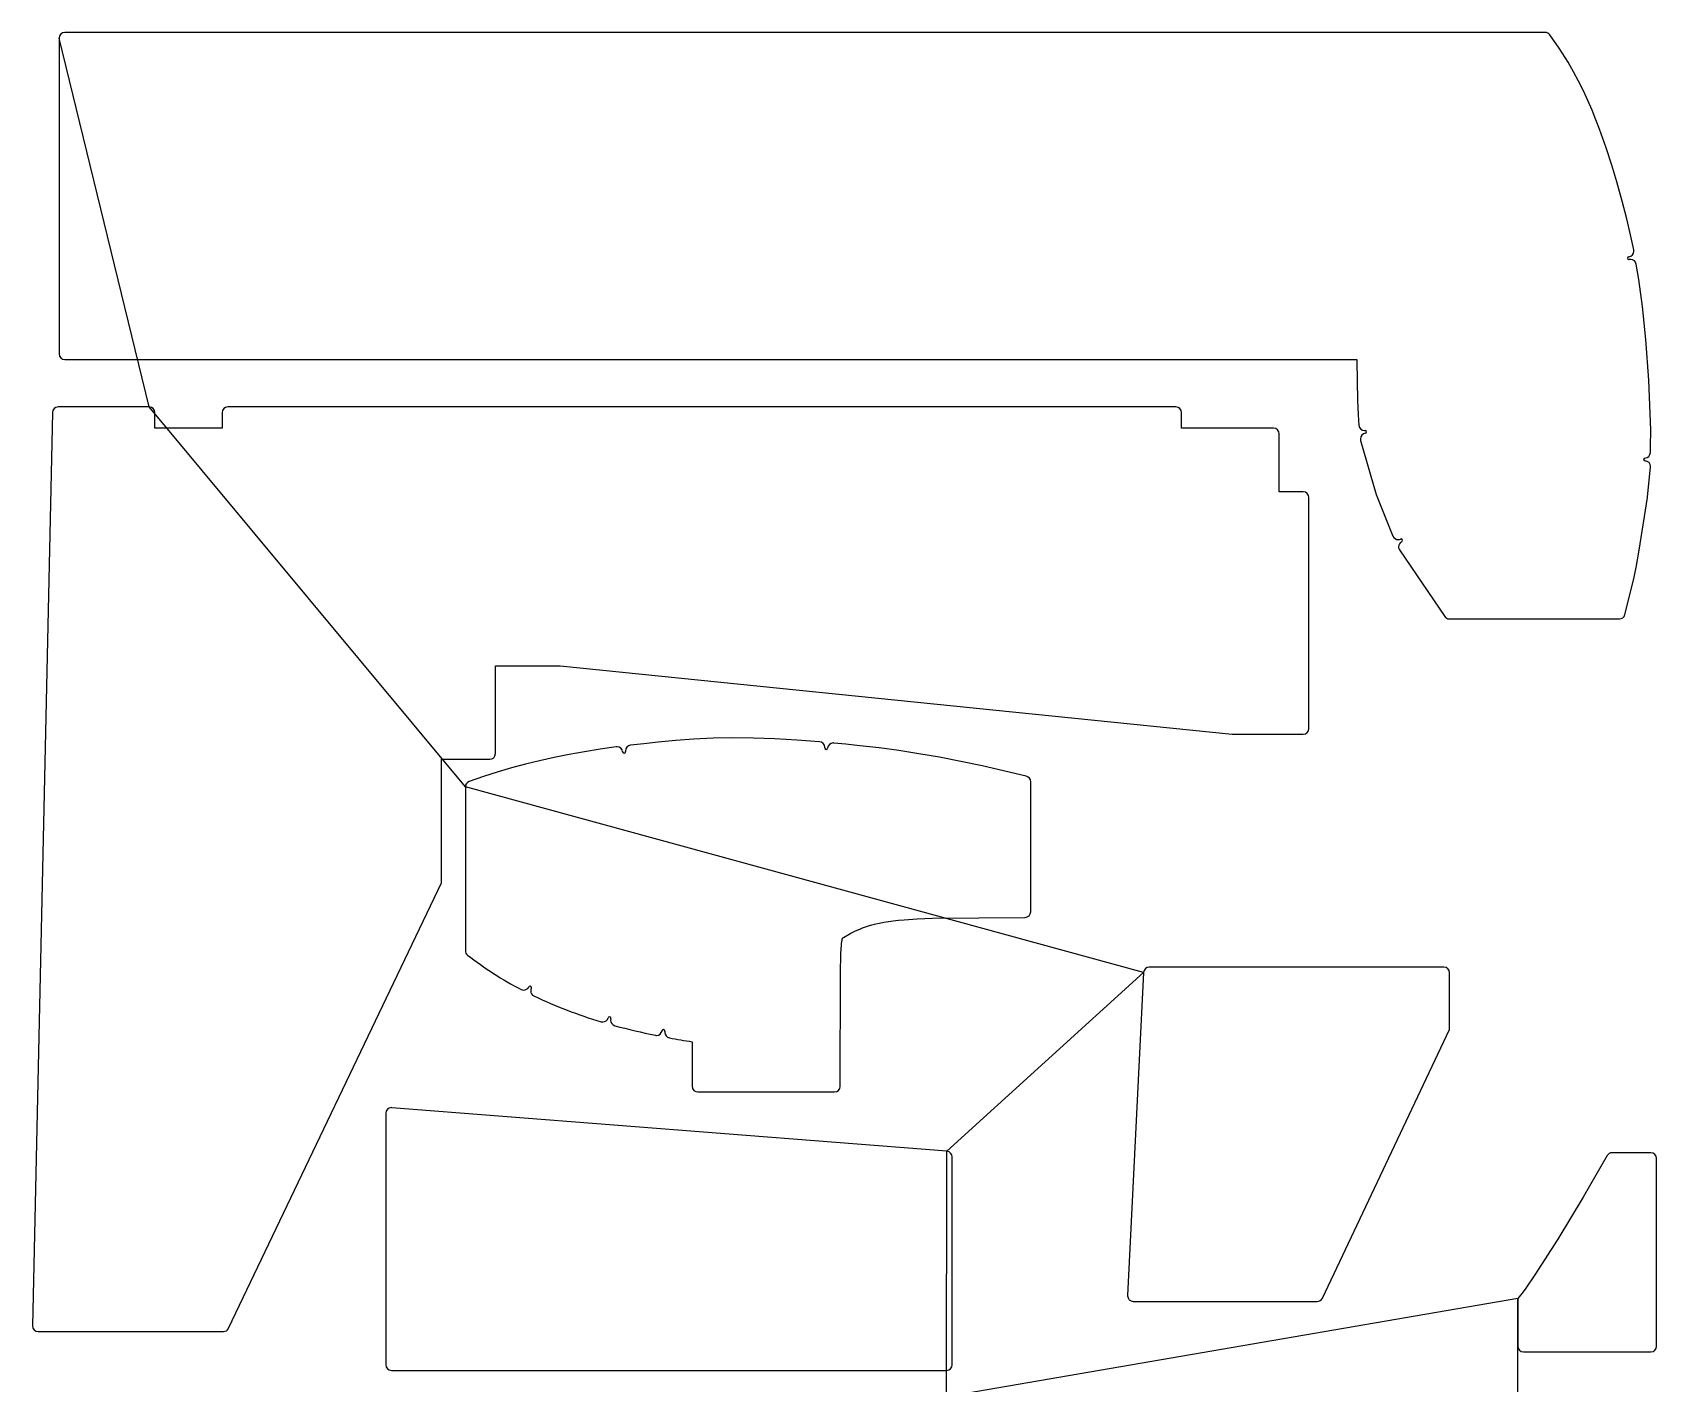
# Model space of a CAD drawing. Header units: metres. Extents: x -5 to 1209, y -4 to 2125.
# Drawn here: x -4 to 1144, y 1170 to 2125 of the extents above; entities that cross this region are included whole.
import ezdxf

# ---------------------------------------------------------------- set-up
doc = ezdxf.new("R2010")
doc.units = ezdxf.units.M

msp = doc.modelspace()

# ---------------------------------------------------------------- linework, layer by layer
at = {"layer": 'T1', "color": 3}
for p, q in [((1064.84, 2124.89, -418), (18.808, 2124.89, -418)), ((1064.84, 2124.89, -424), (18.808, 2124.89, -424)), ((1064.84, 2124.89, -418), (1064.84, 2124.89, -418)), ((1064.84, 2124.89, -424), (1064.84, 2124.89, -424)), ((1070.37, 2120.16, -418), (1068.05, 2123.28, -418)), ((1070.37, 2120.16, -424), (1068.05, 2123.28, -424)), ((14.808, 2120.89, -402), (14.808, 2120.89, -418)), ((14.808, 2120.89, -418), (14.808, 1897.66, -418)), ((14.808, 2120.89, -418), (14.808, 2120.89, -418)), ((14.808, 2120.89, -418), (14.808, 2120.89, -424)), ((14.808, 2120.89, -424), (14.808, 1897.66, -424)), ((14.808, 2120.89, -424), (14.808, 2120.89, -424)), ((1072.64, 2116.97, -418), (1070.37, 2120.16, -418)), ((1072.64, 2116.97, -424), (1070.37, 2120.16, -424)), ((1074.84, 2113.75, -418), (1072.64, 2116.97, -418)), ((1074.84, 2113.75, -424), (1072.64, 2116.97, -424)), ((1076.99, 2110.47, -418), (1074.84, 2113.75, -418)), ((1076.99, 2110.47, -424), (1074.84, 2113.75, -424)), ((1081.07, 2103.88, -418), (1076.99, 2110.47, -418)), ((1081.07, 2103.88, -424), (1076.99, 2110.47, -424)), ((1084.91, 2097.17, -418), (1081.07, 2103.88, -418)), ((1084.91, 2097.17, -424), (1081.07, 2103.88, -424)), ((1088.51, 2090.4, -418), (1084.91, 2097.17, -418)), ((1088.51, 2090.4, -424), (1084.91, 2097.17, -424)), ((1091.89, 2083.59, -418), (1088.51, 2090.4, -418)), ((1091.89, 2083.59, -424), (1088.51, 2090.4, -424)), ((1095.06, 2076.77, -418), (1091.89, 2083.59, -418)), ((1095.06, 2076.77, -424), (1091.89, 2083.59, -424)), ((1098.02, 2069.96, -418), (1095.06, 2076.77, -418)), ((1098.02, 2069.96, -424), (1095.06, 2076.77, -424)), ((1100.78, 2063.2, -418), (1098.02, 2069.96, -418)), ((1100.78, 2063.2, -424), (1098.02, 2069.96, -424)), ((1103.37, 2056.49, -418), (1100.78, 2063.2, -418)), ((1103.37, 2056.49, -424), (1100.78, 2063.2, -424)), ((1108.01, 2043.45, -418), (1103.37, 2056.49, -418)), ((1108.01, 2043.45, -424), (1103.37, 2056.49, -424)), ((1112.04, 2031, -418), (1108.01, 2043.45, -418)), ((1112.04, 2031, -424), (1108.01, 2043.45, -424)), ((1115.52, 2019.39, -418), (1112.04, 2031, -418)), ((1115.52, 2019.39, -424), (1112.04, 2031, -424)), ((1119.39, 2005.61, -418), (1115.52, 2019.39, -418)), ((1119.39, 2005.61, -424), (1115.52, 2019.39, -424)), ((1122.59, 1993.22, -418), (1119.39, 2005.61, -418)), ((1122.59, 1993.22, -424), (1119.39, 2005.61, -424)), ((1125.23, 1981.84, -418), (1122.59, 1993.22, -418)), ((1125.23, 1981.84, -424), (1122.59, 1993.22, -424)), ((1127.43, 1971.15, -418), (1125.23, 1981.84, -418)), ((1127.43, 1971.15, -424), (1125.23, 1981.84, -424)), ((1123.06, 1965.37, -418), (1123.06, 1965.37, -418)), ((1123.06, 1965.37, -424), (1123.06, 1965.37, -424)), ((1123.95, 1966.36, -418), (1123.95, 1966.36, -418)), ((1123.95, 1966.36, -424), (1123.95, 1966.36, -424)), ((1124.06, 1964.37, -418), (1124.06, 1964.37, -418)), ((1124.06, 1964.37, -424), (1124.06, 1964.37, -424)), ((1124.3, 1964.4, -418), (1124.3, 1964.4, -418)), ((1124.3, 1964.4, -424), (1124.3, 1964.4, -424)), ((1125.29, 1964.52, -418), (1125.29, 1964.52, -418)), ((1125.29, 1964.52, -424), (1125.29, 1964.52, -424)), ((1127.43, 1971.15, -418), (1127.43, 1971.15, -418)), ((1127.43, 1971.15, -424), (1127.43, 1971.15, -424)), ((1127.51, 1970.34, -418), (1127.51, 1970.34, -418)), ((1127.51, 1970.34, -424), (1127.51, 1970.34, -424)), ((1130.98, 1950.26, -418), (1129.24, 1961.16, -418)), ((1130.98, 1950.26, -424), (1129.24, 1961.16, -424)), ((1133.58, 1931.18, -418), (1130.98, 1950.26, -418)), ((1133.58, 1931.18, -424), (1130.98, 1950.26, -424)), ((1136, 1907.89, -418), (1133.58, 1931.18, -418)), ((1136, 1907.89, -424), (1133.58, 1931.18, -424)), ((1138.05, 1879.15, -418), (1136, 1907.89, -418)), ((1138.05, 1879.15, -424), (1136, 1907.89, -424)), ((18.808, 1893.66, -418), (18.808, 1893.66, -418)), ((18.808, 1893.66, -418), (931.863, 1893.66, -418)), ((18.808, 1893.66, -424), (18.808, 1893.66, -424)), ((18.808, 1893.66, -424), (931.863, 1893.66, -424)), ((931.863, 1893.66, -418), (931.88, 1892.51, -418)), ((931.863, 1893.66, -424), (931.88, 1892.51, -424)), ((931.88, 1892.51, -418), (932.353, 1864.85, -418)), ((931.88, 1892.51, -424), (932.353, 1864.85, -424)), ((1139.52, 1843.7, -418), (1138.05, 1879.15, -418)), ((1139.52, 1843.7, -424), (1138.05, 1879.15, -424)), ((78.472, 1860.19, -418), (14.138, 1860.19, -418)), ((78.472, 1860.19, -424), (14.138, 1860.19, -424)), ((78.472, 1860.19, -402), (78.472, 1860.19, -418)), ((78.472, 1860.19, -418), (78.472, 1860.19, -418)), ((78.472, 1860.19, -418), (78.472, 1860.19, -424)), ((78.472, 1860.19, -424), (78.472, 1860.19, -424)), ((803.922, 1860.19, -418), (133.922, 1860.19, -418)), ((803.922, 1860.19, -424), (133.922, 1860.19, -424)), ((803.922, 1860.19, -418), (803.922, 1860.19, -418)), ((803.922, 1860.19, -424), (803.922, 1860.19, -424)), ((932.353, 1864.85, -418), (932.751, 1854.79, -418)), ((932.353, 1864.85, -424), (932.751, 1854.79, -424)), ((10.139, 1856.28, -418), (-3.999, 1210.82, -418)), ((10.139, 1856.28, -424), (-3.999, 1210.82, -424)), ((10.139, 1856.28, -418), (10.139, 1856.28, -418)), ((10.139, 1856.28, -424), (10.139, 1856.28, -424)), ((82.472, 1845.19, -418), (82.472, 1856.19, -418)), ((82.472, 1845.19, -424), (82.472, 1856.19, -424)), ((129.922, 1856.19, -418), (129.922, 1856.19, -418)), ((129.922, 1856.19, -418), (129.922, 1845.19, -418)), ((129.922, 1856.19, -424), (129.922, 1856.19, -424)), ((129.922, 1856.19, -424), (129.922, 1845.19, -424)), ((807.922, 1845.19, -418), (807.922, 1856.19, -418)), ((807.922, 1845.19, -424), (807.922, 1856.19, -424)), ((932.751, 1854.79, -418), (932.992, 1850.69, -418)), ((932.751, 1854.79, -424), (932.992, 1850.69, -424)), ((932.992, 1850.69, -418), (933.258, 1847.26, -418)), ((932.992, 1850.69, -424), (933.258, 1847.26, -424)), ((129.922, 1845.19, -418), (82.472, 1845.19, -418)), ((129.922, 1845.19, -424), (82.472, 1845.19, -424)), ((872.922, 1845.19, -418), (807.922, 1845.19, -418)), ((872.922, 1845.19, -424), (807.922, 1845.19, -424)), ((872.922, 1845.19, -418), (872.922, 1845.19, -418)), ((872.922, 1845.19, -424), (872.922, 1845.19, -424)), ((876.922, 1800.19, -418), (876.922, 1841.19, -418)), ((876.922, 1800.19, -424), (876.922, 1841.19, -424)), ((934.286, 1837.62, -418), (934.286, 1837.62, -418)), ((934.286, 1837.62, -424), (934.286, 1837.62, -424)), ((934.44, 1836.52, -418), (934.44, 1836.52, -418)), ((934.44, 1836.52, -418), (945.373, 1798.26, -418)), ((934.44, 1836.52, -424), (934.44, 1836.52, -424)), ((934.44, 1836.52, -424), (945.373, 1798.26, -424)), ((937.246, 1843.57, -418), (937.246, 1843.57, -418)), ((937.246, 1843.57, -424), (937.246, 1843.57, -424)), ((937.633, 1843.59, -418), (937.633, 1843.59, -418)), ((937.633, 1843.59, -424), (937.633, 1843.59, -424)), ((937.73, 1843.59, -418), (937.73, 1843.59, -418)), ((937.73, 1843.59, -424), (937.73, 1843.59, -424)), ((937.841, 1841.6, -418), (937.841, 1841.6, -418)), ((937.841, 1841.6, -424), (937.841, 1841.6, -424)), ((938.73, 1842.59, -418), (938.73, 1842.59, -418)), ((938.73, 1842.59, -424), (938.73, 1842.59, -424)), ((1139.2, 1832.98, -418), (1139.52, 1843.45, -418)), ((1139.2, 1832.98, -424), (1139.52, 1843.45, -424)), ((1139.53, 1843.57, -418), (1139.52, 1843.7, -418)), ((1139.53, 1843.57, -424), (1139.52, 1843.7, -424)), ((1139.52, 1843.45, -418), (1139.53, 1843.57, -418)), ((1139.52, 1843.45, -424), (1139.53, 1843.57, -424)), ((1139.19, 1830.52, -418), (1139.2, 1832.98, -418)), ((1139.19, 1830.52, -424), (1139.2, 1832.98, -424)), ((1139.23, 1828.14, -418), (1139.19, 1830.52, -418)), ((1139.23, 1828.14, -424), (1139.19, 1830.52, -424)), ((1139.23, 1828.08, -418), (1139.23, 1828.14, -418)), ((1139.23, 1828.08, -424), (1139.23, 1828.14, -424)), ((1139.23, 1828.08, -418), (1139.23, 1828.08, -418)), ((1139.23, 1828.08, -424), (1139.23, 1828.08, -424)), ((1134.43, 1823.08, -418), (1134.43, 1823.08, -418)), ((1134.43, 1823.08, -424), (1134.43, 1823.08, -424)), ((1135.39, 1824.08, -418), (1135.39, 1824.08, -418)), ((1135.39, 1824.08, -424), (1135.39, 1824.08, -424)), ((1135.42, 1822.08, -418), (1135.42, 1822.08, -418)), ((1135.42, 1822.08, -424), (1135.42, 1822.08, -424)), ((1137.19, 1796.78, -418), (1139.39, 1817.66, -418)), ((1137.19, 1796.78, -424), (1139.39, 1817.66, -424)), ((1139.41, 1818.08, -418), (1139.41, 1818.08, -418)), ((1139.41, 1818.08, -424), (1139.41, 1818.08, -424)), ((893.922, 1800.19, -418), (876.922, 1800.19, -418)), ((893.922, 1800.19, -424), (876.922, 1800.19, -424)), ((893.922, 1800.19, -418), (893.922, 1800.19, -418)), ((893.922, 1800.19, -424), (893.922, 1800.19, -424)), ((897.922, 1632.96, -418), (897.922, 1796.19, -418)), ((897.922, 1632.96, -424), (897.922, 1796.19, -424)), ((945.373, 1798.26, -418), (957.336, 1768.95, -418)), ((945.373, 1798.26, -424), (957.336, 1768.95, -424)), ((1131.3, 1759.07, -418), (1137.12, 1796.15, -418)), ((1131.3, 1759.07, -424), (1137.12, 1796.15, -424)), ((1137.12, 1796.15, -418), (1137.19, 1796.78, -418)), ((1137.12, 1796.15, -424), (1137.19, 1796.78, -424)), ((961.04, 1766.46, -418), (961.04, 1766.46, -418)), ((961.04, 1766.46, -424), (961.04, 1766.46, -424)), ((961.203, 1761.37, -418), (961.203, 1761.37, -418)), ((961.203, 1761.37, -424), (961.203, 1761.37, -424)), ((961.896, 1759.12, -418), (961.896, 1759.12, -418)), ((961.896, 1759.12, -418), (993.86, 1712.16, -418)), ((961.896, 1759.12, -424), (961.896, 1759.12, -424)), ((961.896, 1759.12, -424), (993.86, 1712.16, -424)), ((962.673, 1766.81, -418), (962.673, 1766.81, -418)), ((962.673, 1766.81, -424), (962.673, 1766.81, -424)), ((963.081, 1766.9, -418), (963.081, 1766.9, -418)), ((963.081, 1766.9, -424), (963.081, 1766.9, -424)), ((963.505, 1764.99, -418), (963.505, 1764.99, -418)), ((963.505, 1764.99, -424), (963.505, 1764.99, -424)), ((964.081, 1765.9, -418), (964.081, 1765.9, -418)), ((964.081, 1765.9, -424), (964.081, 1765.9, -424)), ((1129.15, 1746.85, -418), (1131.3, 1759.07, -418)), ((1129.15, 1746.85, -424), (1131.3, 1759.07, -424)), ((1128.25, 1742.27, -418), (1129.15, 1746.85, -418)), ((1128.25, 1742.27, -424), (1129.15, 1746.85, -424)), ((1121.18, 1713.45, -418), (1127.47, 1738.74, -418)), ((1121.18, 1713.45, -424), (1127.47, 1738.74, -424)), ((1127.47, 1738.74, -418), (1128.25, 1742.27, -418)), ((1127.47, 1738.74, -424), (1128.25, 1742.27, -424)), ((997.166, 1710.41, -418), (997.166, 1710.41, -418)), ((997.166, 1710.41, -418), (1095.34, 1710.41, -418)), ((997.166, 1710.41, -424), (997.166, 1710.41, -424)), ((997.166, 1710.41, -424), (1095.34, 1710.41, -424)), ((1095.34, 1710.41, -418), (1117.3, 1710.41, -418)), ((1095.34, 1710.41, -424), (1117.3, 1710.41, -424)), ((1121.18, 1713.45, -418), (1121.18, 1713.45, -418)), ((1121.18, 1713.45, -424), (1121.18, 1713.45, -424)), ((323.064, 1615.17, -418), (323.064, 1677.35, -418)), ((323.064, 1677.35, -418), (368.861, 1677.35, -418)), ((323.064, 1615.17, -424), (323.064, 1677.35, -424)), ((323.064, 1677.35, -424), (368.861, 1677.35, -424)), ((368.861, 1677.35, -418), (843.719, 1628.96, -418)), ((368.861, 1677.35, -424), (843.719, 1628.96, -424)), ((897.922, 1632.96, -418), (897.922, 1632.96, -418)), ((897.922, 1632.96, -424), (897.922, 1632.96, -424)), ((397.119, 1618.32, -418), (385.99, 1616.55, -418)), ((397.119, 1618.32, -424), (385.99, 1616.55, -424)), ((408.49, 1619.9, -418), (397.119, 1618.32, -418)), ((408.49, 1619.9, -424), (397.119, 1618.32, -424)), ((408.766, 1619.93, -418), (408.49, 1619.9, -418)), ((408.766, 1619.93, -424), (408.49, 1619.9, -424)), ((409.043, 1619.94, -418), (408.766, 1619.93, -418)), ((409.043, 1619.94, -424), (408.766, 1619.93, -424)), ((409.043, 1619.94, -418), (409.043, 1619.94, -418)), ((409.043, 1619.94, -424), (409.043, 1619.94, -424)), ((428.055, 1622.17, -418), (418.538, 1621.14, -418)), ((428.055, 1622.17, -424), (418.538, 1621.14, -424)), ((438.005, 1623.27, -418), (428.055, 1622.17, -418)), ((438.005, 1623.27, -424), (428.055, 1622.17, -424)), ((450.407, 1624.55, -418), (438.005, 1623.27, -418)), ((450.407, 1624.55, -424), (438.005, 1623.27, -424)), ((463.378, 1625.47, -418), (450.407, 1624.55, -418)), ((463.378, 1625.47, -424), (450.407, 1624.55, -424)), ((476.871, 1626.04, -418), (463.378, 1625.47, -418)), ((476.871, 1626.04, -424), (463.378, 1625.47, -424)), ((490.885, 1626.26, -418), (476.871, 1626.04, -418)), ((490.885, 1626.26, -424), (476.871, 1626.04, -424)), ((505.421, 1626.12, -418), (490.885, 1626.26, -418)), ((505.421, 1626.12, -424), (490.885, 1626.26, -424)), ((520.479, 1625.63, -418), (505.421, 1626.12, -418)), ((520.479, 1625.63, -424), (505.421, 1626.12, -424)), ((536.061, 1624.79, -418), (520.479, 1625.63, -418)), ((536.061, 1624.79, -424), (520.479, 1625.63, -424)), ((552.129, 1623.6, -418), (536.061, 1624.79, -418)), ((552.129, 1623.6, -424), (536.061, 1624.79, -424)), ((552.129, 1623.6, -418), (552.129, 1623.6, -418)), ((552.129, 1623.6, -424), (552.129, 1623.6, -424)), ((555.815, 1619.18, -418), (555.815, 1619.18, -418)), ((555.815, 1619.18, -424), (555.815, 1619.18, -424)), ((555.819, 1619.26, -418), (555.819, 1619.26, -418)), ((555.819, 1619.26, -424), (555.819, 1619.26, -424)), ((555.834, 1619.61, -418), (555.834, 1619.61, -418)), ((555.834, 1619.61, -424), (555.834, 1619.61, -424)), ((556.815, 1618.18, -418), (556.815, 1618.18, -418)), ((556.815, 1618.18, -424), (556.815, 1618.18, -424)), ((557.811, 1619.09, -418), (557.811, 1619.09, -418)), ((557.811, 1619.09, -424), (557.811, 1619.09, -424)), ((561.794, 1622.72, -418), (561.794, 1622.72, -418)), ((561.794, 1622.72, -424), (561.794, 1622.72, -424)), ((570.659, 1621.86, -418), (562.189, 1622.7, -418)), ((570.659, 1621.86, -424), (562.189, 1622.7, -424)), ((580.637, 1620.81, -418), (570.659, 1621.86, -418)), ((580.637, 1620.81, -424), (570.659, 1621.86, -424)), ((594.203, 1619.25, -418), (580.637, 1620.81, -418)), ((594.203, 1619.25, -424), (580.637, 1620.81, -424)), ((608.112, 1617.35, -418), (594.203, 1619.25, -418)), ((608.112, 1617.35, -424), (594.203, 1619.25, -424)), ((843.719, 1628.96, -418), (893.922, 1628.96, -418)), ((843.719, 1628.96, -424), (893.922, 1628.96, -424)), ((285.064, 1523.88, -418), (285.064, 1611.17, -418)), ((285.064, 1611.17, -418), (319.064, 1611.17, -418)), ((285.064, 1523.88, -424), (285.064, 1611.17, -424)), ((285.064, 1611.17, -424), (319.064, 1611.17, -424)), ((323.064, 1615.17, -418), (323.064, 1615.17, -418)), ((323.064, 1615.17, -424), (323.064, 1615.17, -424)), ((344.251, 1607.76, -418), (334.51, 1605.13, -418)), ((344.251, 1607.76, -424), (334.51, 1605.13, -424)), ((354.27, 1610.22, -418), (344.251, 1607.76, -418)), ((354.27, 1610.22, -424), (344.251, 1607.76, -424)), ((364.565, 1612.5, -418), (354.27, 1610.22, -418)), ((364.565, 1612.5, -424), (354.27, 1610.22, -424)), ((375.139, 1614.61, -418), (364.565, 1612.5, -418)), ((375.139, 1614.61, -424), (364.565, 1612.5, -424)), ((385.99, 1616.55, -418), (375.139, 1614.61, -418)), ((385.99, 1616.55, -424), (375.139, 1614.61, -424)), ((413.012, 1616.44, -418), (413.012, 1616.44, -418)), ((413.012, 1616.44, -424), (413.012, 1616.44, -424)), ((414.004, 1615.57, -418), (414.004, 1615.57, -418)), ((414.004, 1615.57, -424), (414.004, 1615.57, -424)), ((414.969, 1617.16, -418), (414.969, 1617.16, -418)), ((414.969, 1617.16, -424), (414.969, 1617.16, -424)), ((414.997, 1616.69, -418), (414.997, 1616.69, -418)), ((414.997, 1616.69, -424), (414.997, 1616.69, -424)), ((415.004, 1616.57, -418), (415.004, 1616.57, -418)), ((415.004, 1616.57, -424), (415.004, 1616.57, -424)), ((622.341, 1615.13, -418), (608.112, 1617.35, -418)), ((622.341, 1615.13, -424), (608.112, 1617.35, -424)), ((636.909, 1612.58, -418), (622.341, 1615.13, -418)), ((636.909, 1612.58, -424), (622.341, 1615.13, -424)), ((666.956, 1606.53, -418), (636.909, 1612.58, -418)), ((666.956, 1606.53, -424), (636.909, 1612.58, -424)), ((314.72, 1598.99, -418), (304.544, 1595.45, -418)), ((314.72, 1598.99, -424), (304.544, 1595.45, -424)), ((325.051, 1602.32, -418), (314.72, 1598.99, -418)), ((325.051, 1602.32, -424), (314.72, 1598.99, -424)), ((334.51, 1605.13, -418), (325.051, 1602.32, -418)), ((334.51, 1605.13, -424), (325.051, 1602.32, -424)), ((698.253, 1599.18, -418), (666.956, 1606.53, -418)), ((698.253, 1599.18, -424), (666.956, 1606.53, -424)), ((698.253, 1599.18, -418), (698.253, 1599.18, -418)), ((698.253, 1599.18, -424), (698.253, 1599.18, -424)), ((701.339, 1503.43, -418), (701.339, 1595.29, -418)), ((701.339, 1503.43, -424), (701.339, 1595.29, -424)), ((301.856, 1591.67, -402), (301.856, 1591.67, -418)), ((301.856, 1591.67, -418), (301.856, 1475.97, -418)), ((301.857, 1591.67, -418), (301.856, 1591.67, -418)), ((301.856, 1591.67, -418), (301.856, 1591.67, -424)), ((301.856, 1591.67, -424), (301.856, 1475.97, -424)), ((301.857, 1591.67, -424), (301.856, 1591.67, -424)), ((134.479, 1209.01, -418), (285.064, 1523.88, -418)), ((134.479, 1209.01, -424), (285.064, 1523.88, -424)), ((701.339, 1503.43, -418), (701.339, 1503.43, -418)), ((701.339, 1503.43, -424), (701.339, 1503.43, -424)), ((580.524, 1491.22, -418), (582.449, 1491.97, -418)), ((580.524, 1491.22, -424), (582.449, 1491.97, -424)), ((582.449, 1491.97, -418), (584.533, 1492.71, -418)), ((582.449, 1491.97, -424), (584.533, 1492.71, -424)), ((584.533, 1492.71, -418), (586.783, 1493.43, -418)), ((584.533, 1492.71, -424), (586.783, 1493.43, -424)), ((586.783, 1493.43, -418), (589.206, 1494.14, -418)), ((586.783, 1493.43, -424), (589.206, 1494.14, -424)), ((589.206, 1494.14, -418), (591.811, 1494.81, -418)), ((589.206, 1494.14, -424), (591.811, 1494.81, -424)), ((591.811, 1494.81, -418), (594.603, 1495.43, -418)), ((591.811, 1494.81, -424), (594.603, 1495.43, -424)), ((594.603, 1495.43, -418), (597.59, 1496.01, -418)), ((594.603, 1495.43, -424), (597.59, 1496.01, -424)), ((597.59, 1496.01, -418), (600.787, 1496.54, -418)), ((597.59, 1496.01, -424), (600.787, 1496.54, -424)), ((600.787, 1496.54, -418), (604.229, 1497.01, -418)), ((600.787, 1496.54, -424), (604.229, 1497.01, -424)), ((604.229, 1497.01, -418), (607.952, 1497.42, -418)), ((604.229, 1497.01, -424), (607.952, 1497.42, -424)), ((607.952, 1497.42, -418), (611.974, 1497.79, -418)), ((607.952, 1497.42, -424), (611.974, 1497.79, -424)), ((611.974, 1497.79, -418), (621.153, 1498.4, -418)), ((611.974, 1497.79, -424), (621.153, 1498.4, -424)), ((621.153, 1498.4, -418), (631.95, 1498.83, -418)), ((621.153, 1498.4, -424), (631.95, 1498.83, -424)), ((631.95, 1498.83, -418), (697.376, 1499.43, -418)), ((631.95, 1498.83, -424), (697.376, 1499.43, -424)), ((567.607, 1479.44, -418), (567.747, 1480.93, -418)), ((567.607, 1479.44, -424), (567.747, 1480.93, -424)), ((567.747, 1480.93, -418), (567.899, 1482.19, -418)), ((567.747, 1480.93, -424), (567.899, 1482.19, -424)), ((567.899, 1482.19, -418), (567.974, 1482.71, -418)), ((567.899, 1482.19, -424), (567.974, 1482.71, -424)), ((567.974, 1482.71, -418), (568.052, 1483.18, -418)), ((567.974, 1482.71, -424), (568.052, 1483.18, -424)), ((568.052, 1483.18, -418), (568.131, 1483.59, -418)), ((568.052, 1483.18, -424), (568.131, 1483.59, -424)), ((568.131, 1483.59, -418), (568.208, 1483.95, -418)), ((568.131, 1483.59, -424), (568.208, 1483.95, -424)), ((568.208, 1483.95, -418), (568.288, 1484.27, -418)), ((568.208, 1483.95, -424), (568.288, 1484.27, -424)), ((568.288, 1484.27, -418), (568.319, 1484.38, -418)), ((568.288, 1484.27, -424), (568.319, 1484.38, -424)), ((568.319, 1484.38, -418), (568.353, 1484.5, -418)), ((568.319, 1484.38, -424), (568.353, 1484.5, -424)), ((568.353, 1484.5, -418), (568.386, 1484.6, -418)), ((568.353, 1484.5, -424), (568.386, 1484.6, -424)), ((568.386, 1484.6, -418), (568.417, 1484.69, -418)), ((568.386, 1484.6, -424), (568.417, 1484.69, -424)), ((568.417, 1484.69, -418), (568.445, 1484.77, -418)), ((568.417, 1484.69, -424), (568.445, 1484.77, -424)), ((568.445, 1484.77, -418), (568.47, 1484.84, -418)), ((568.445, 1484.77, -424), (568.47, 1484.84, -424)), ((568.47, 1484.84, -418), (568.493, 1484.89, -418)), ((568.47, 1484.84, -424), (568.493, 1484.89, -424)), ((568.493, 1484.89, -418), (568.512, 1484.93, -418)), ((568.493, 1484.89, -424), (568.512, 1484.93, -424)), ((568.512, 1484.93, -418), (568.518, 1484.94, -418)), ((568.512, 1484.93, -424), (568.518, 1484.94, -424)), ((568.518, 1484.94, -418), (568.559, 1484.97, -418)), ((568.518, 1484.94, -424), (568.559, 1484.97, -424)), ((568.559, 1484.97, -418), (569.045, 1485.26, -418)), ((568.559, 1484.97, -424), (569.045, 1485.26, -424)), ((569.045, 1485.26, -418), (573.043, 1487.62, -418)), ((569.045, 1485.26, -424), (573.043, 1487.62, -424)), ((573.043, 1487.62, -418), (574.265, 1488.28, -418)), ((573.043, 1487.62, -424), (574.265, 1488.28, -424)), ((574.265, 1488.28, -418), (575.63, 1488.99, -418)), ((574.265, 1488.28, -424), (575.63, 1488.99, -424)), ((575.63, 1488.99, -418), (577.122, 1489.72, -418)), ((575.63, 1488.99, -424), (577.122, 1489.72, -424)), ((577.122, 1489.72, -418), (578.751, 1490.47, -418)), ((577.122, 1489.72, -424), (578.751, 1490.47, -424)), ((578.751, 1490.47, -418), (580.524, 1491.22, -418)), ((578.751, 1490.47, -424), (580.524, 1491.22, -424)), ((303.412, 1472.81, -418), (303.412, 1472.81, -418)), ((303.412, 1472.81, -424), (303.412, 1472.81, -424)), ((566.951, 1460.62, -418), (567.258, 1473.31, -418)), ((566.951, 1460.62, -424), (567.258, 1473.31, -424)), ((567.258, 1473.31, -418), (567.479, 1477.69, -418)), ((567.258, 1473.31, -424), (567.479, 1477.69, -424)), ((567.479, 1477.69, -418), (567.607, 1479.44, -418)), ((567.479, 1477.69, -424), (567.607, 1479.44, -424)), ((566.726, 1380.04, -418), (566.951, 1460.62, -418)), ((566.726, 1380.04, -424), (566.951, 1460.62, -424)), ((781.121, 1460.54, -418), (769.824, 1232.29, -418)), ((781.121, 1460.54, -424), (769.824, 1232.29, -424)), ((781.121, 1460.54, -402), (781.121, 1460.54, -418)), ((781.121, 1460.54, -418), (781.121, 1460.54, -418)), ((781.121, 1460.54, -418), (781.121, 1460.54, -424)), ((781.121, 1460.54, -424), (781.121, 1460.54, -424)), ((993.277, 1464.34, -418), (785.116, 1464.34, -418)), ((993.277, 1464.34, -424), (785.116, 1464.34, -424)), ((993.277, 1464.34, -418), (993.277, 1464.34, -418)), ((993.277, 1464.34, -424), (993.277, 1464.34, -424)), ((997.277, 1420.13, -418), (997.277, 1460.34, -418)), ((997.277, 1420.13, -424), (997.277, 1460.34, -424)), ((341.239, 1448.48, -418), (341.239, 1448.48, -418)), ((341.239, 1448.48, -424), (341.239, 1448.48, -424)), ((343.107, 1448.02, -418), (343.107, 1448.02, -418)), ((343.107, 1448.02, -424), (343.107, 1448.02, -424)), ((346.666, 1450.19, -418), (346.666, 1450.19, -418)), ((346.666, 1450.19, -424), (346.666, 1450.19, -424)), ((347.555, 1450.73, -418), (347.555, 1450.73, -418)), ((347.555, 1450.73, -424), (347.555, 1450.73, -424)), ((348.044, 1447.53, -418), (348.044, 1447.53, -418)), ((348.044, 1447.53, -424), (348.044, 1447.53, -424)), ((348.453, 1449.29, -418), (348.453, 1449.29, -418)), ((348.453, 1449.29, -424), (348.453, 1449.29, -424)), ((348.555, 1449.73, -418), (348.555, 1449.73, -418)), ((348.555, 1449.73, -424), (348.555, 1449.73, -424)), ((350.328, 1443.92, -418), (350.328, 1443.92, -418)), ((350.328, 1443.92, -424), (350.328, 1443.92, -424)), ((397.78, 1425.71, -418), (397.78, 1425.71, -418)), ((397.78, 1425.71, -424), (397.78, 1425.71, -424)), ((398.921, 1425.55, -418), (398.921, 1425.55, -418)), ((398.921, 1425.55, -424), (398.921, 1425.55, -424)), ((402.757, 1428.42, -418), (402.758, 1428.42, -418)), ((402.757, 1428.42, -424), (402.758, 1428.42, -424)), ((403.718, 1429.13, -418), (403.718, 1429.13, -418)), ((403.718, 1429.13, -424), (403.718, 1429.13, -424)), ((404.532, 1426.78, -418), (404.532, 1426.78, -418)), ((404.532, 1426.78, -424), (404.532, 1426.78, -424)), ((404.682, 1427.86, -418), (404.681, 1427.86, -418)), ((404.682, 1427.86, -424), (404.681, 1427.86, -424)), ((404.719, 1428.13, -418), (404.719, 1428.13, -418)), ((404.719, 1428.13, -424), (404.719, 1428.13, -424)), ((407.48, 1422.92, -418), (407.48, 1422.92, -418)), ((407.48, 1422.92, -424), (407.48, 1422.92, -424)), ((436.123, 1416.14, -418), (436.123, 1416.14, -418)), ((436.123, 1416.14, -424), (436.123, 1416.14, -424)), ((436.913, 1416.07, -418), (436.913, 1416.07, -418)), ((436.913, 1416.07, -424), (436.913, 1416.07, -424)), ((440.839, 1419.29, -418), (440.838, 1419.29, -418)), ((440.839, 1419.29, -424), (440.838, 1419.29, -424)), ((441.819, 1420.1, -418), (441.819, 1420.1, -418)), ((441.819, 1420.1, -424), (441.819, 1420.1, -424)), ((442.734, 1418.19, -418), (442.734, 1418.19, -418)), ((442.734, 1418.19, -424), (442.734, 1418.19, -424)), ((442.802, 1418.92, -418), (442.802, 1418.92, -418)), ((442.802, 1418.92, -424), (442.802, 1418.92, -424)), ((442.819, 1419.1, -418), (442.819, 1419.1, -418)), ((442.819, 1419.1, -424), (442.819, 1419.1, -424)), ((446.024, 1414.25, -418), (446.024, 1414.25, -418)), ((446.024, 1414.25, -424), (446.024, 1414.25, -424)), ((462.169, 1411.59, -418), (462.169, 1411.59, -418)), ((462.169, 1411.59, -418), (462.169, 1380.05, -418)), ((462.169, 1411.59, -424), (462.169, 1411.59, -424)), ((462.169, 1411.59, -424), (462.169, 1380.05, -424)), ((907.434, 1230.38, -418), (997.277, 1420.13, -418)), ((907.434, 1230.38, -424), (997.277, 1420.13, -424)), ((566.726, 1380.04, -418), (566.726, 1380.04, -418)), ((566.726, 1380.04, -424), (566.726, 1380.04, -424)), ((466.169, 1376.05, -418), (466.169, 1376.05, -418)), ((466.169, 1376.05, -418), (562.726, 1376.05, -418)), ((466.169, 1376.05, -424), (466.169, 1376.05, -424)), ((466.169, 1376.05, -424), (562.726, 1376.05, -424)), ((245.637, 1360.98, -418), (245.637, 1360.98, -418)), ((245.637, 1360.98, -418), (245.637, 1340.09, -418)), ((245.637, 1360.98, -424), (245.637, 1360.98, -424)), ((245.637, 1360.98, -424), (245.637, 1340.09, -424)), ((249.637, 1364.98, -418), (249.637, 1364.98, -418)), ((249.637, 1364.98, -424), (249.637, 1364.98, -424)), ((642.163, 1334.12, -418), (249.951, 1364.97, -418)), ((642.163, 1334.12, -424), (249.951, 1364.97, -424)), ((245.637, 1340.09, -418), (245.637, 1183.29, -418)), ((245.637, 1340.09, -424), (245.637, 1183.29, -424)), ((642.163, 1334.12, -402), (642.163, 1334.12, -418)), ((642.163, 1334.11, -418), (642.163, 1334.12, -418)), ((642.163, 1334.12, -418), (642.163, 1334.12, -424)), ((642.163, 1334.11, -424), (642.163, 1334.12, -424)), ((1139.55, 1333.08, -418), (1112.15, 1333.08, -418)), ((1139.55, 1333.08, -424), (1112.15, 1333.08, -424)), ((1139.55, 1333.08, -418), (1139.55, 1333.08, -418)), ((1139.55, 1333.08, -424), (1139.55, 1333.08, -424)), ((645.85, 1183.29, -418), (645.85, 1330.13, -418)), ((645.85, 1183.29, -424), (645.85, 1330.13, -424)), ((1108.68, 1331.07, -418), (1091.81, 1301.65, -418)), ((1108.68, 1331.07, -424), (1091.81, 1301.65, -424)), ((1108.68, 1331.07, -418), (1108.68, 1331.07, -418)), ((1108.68, 1331.07, -424), (1108.68, 1331.07, -424)), ((1143.55, 1196.33, -418), (1143.55, 1329.08, -418)), ((1143.55, 1196.33, -424), (1143.55, 1329.08, -424)), ((1091.81, 1301.65, -418), (1073.8, 1271.92, -418)), ((1091.81, 1301.65, -424), (1073.8, 1271.92, -424)), ((1073.8, 1271.92, -418), (1057.63, 1246.74, -418)), ((1073.8, 1271.92, -424), (1057.63, 1246.74, -424)), ((1057.63, 1246.74, -418), (1051.21, 1237.43, -418)), ((1057.63, 1246.74, -424), (1051.21, 1237.43, -424)), ((769.819, 1232.09, -418), (769.819, 1232.09, -418)), ((769.819, 1232.09, -424), (769.819, 1232.09, -424)), ((773.819, 1228.09, -418), (773.819, 1228.09, -418)), ((773.819, 1228.09, -418), (903.819, 1228.09, -418)), ((773.819, 1228.09, -424), (773.819, 1228.09, -424)), ((773.819, 1228.09, -424), (903.819, 1228.09, -424)), ((907.434, 1230.38, -418), (907.434, 1230.38, -418)), ((907.434, 1230.38, -424), (907.434, 1230.38, -424)), ((1047.48, 1232.46, -418), (1045.55, 1230.09, -418)), ((1047.48, 1232.46, -424), (1045.55, 1230.09, -424)), ((1045.55, 1230.09, -402), (1045.55, 1230.09, -418)), ((1045.55, 1230.09, -418), (1045.55, 1196.33, -418)), ((1045.55, 1230.09, -418), (1045.55, 1230.09, -424)), ((1045.55, 1230.09, -424), (1045.55, 1196.33, -424)), ((1048.6, 1233.89, -418), (1047.48, 1232.46, -418)), ((1048.6, 1233.89, -424), (1047.48, 1232.46, -424)), ((1051.21, 1237.43, -418), (1048.6, 1233.89, -418)), ((1051.21, 1237.43, -424), (1048.6, 1233.89, -424)), ((-4, 1210.73, -418), (-4, 1210.73, -418)), ((-4, 1210.73, -424), (-4, 1210.73, -424)), ((0, 1206.73, -418), (0, 1206.73, -418)), ((0, 1206.73, -418), (130.87, 1206.73, -418)), ((0, 1206.73, -424), (0, 1206.73, -424)), ((0, 1206.73, -424), (130.87, 1206.73, -424)), ((134.479, 1209.01, -418), (134.479, 1209.01, -418)), ((134.479, 1209.01, -424), (134.479, 1209.01, -424)), ((1143.55, 1196.33, -418), (1143.55, 1196.33, -418)), ((1143.55, 1196.33, -424), (1143.55, 1196.33, -424)), ((645.85, 1183.29, -418), (645.85, 1183.29, -418)), ((645.85, 1183.29, -424), (645.85, 1183.29, -424)), ((1049.55, 1192.33, -418), (1049.55, 1192.33, -418)), ((1049.55, 1192.33, -418), (1139.55, 1192.33, -418)), ((1049.55, 1192.33, -424), (1049.55, 1192.33, -424)), ((1049.55, 1192.33, -424), (1139.55, 1192.33, -424)), ((249.637, 1179.29, -418), (249.637, 1179.29, -418)), ((249.637, 1179.29, -418), (641.85, 1179.29, -418)), ((249.637, 1179.29, -424), (249.637, 1179.29, -424)), ((249.637, 1179.29, -424), (641.85, 1179.29, -424))]:
    msp.add_line(p, q, dxfattribs=at)
at = {"layer": 'T1', "color": 1}
for p, q in [((78.472, 1860.19, -372), (14.808, 2120.89, -372)), ((14.808, 2120.89, -372), (14.808, 2120.89, -402)), ((14.808, 2120.89, -424), (14.808, 2120.89, -372)), ((301.856, 1591.67, -372), (78.472, 1860.19, -372)), ((78.472, 1860.19, -372), (78.472, 1860.19, -402)), ((78.472, 1860.19, -424), (78.472, 1860.19, -399)), ((78.472, 1860.19, -399), (78.472, 1860.19, -372)), ((781.121, 1460.54, -372), (301.856, 1591.67, -372)), ((301.856, 1591.67, -372), (301.856, 1591.67, -402)), ((301.856, 1591.67, -424), (301.856, 1591.67, -399)), ((301.856, 1591.67, -399), (301.856, 1591.67, -372)), ((642.163, 1334.12, -372), (781.121, 1460.54, -372)), ((781.121, 1460.54, -372), (781.121, 1460.54, -402)), ((781.121, 1460.54, -424), (781.121, 1460.54, -399)), ((781.121, 1460.54, -399), (781.121, 1460.54, -372)), ((641.85, 1160.71, -372), (642.163, 1334.12, -372)), ((642.163, 1334.12, -372), (642.163, 1334.12, -402)), ((642.163, 1334.12, -424), (642.163, 1334.12, -399)), ((642.163, 1334.12, -399), (642.163, 1334.12, -372)), ((1045.55, 1230.09, -372), (641.85, 1160.71, -372)), ((1045.55, 1143.67, -372), (1045.55, 1230.09, -372)), ((1045.55, 1230.09, -372), (1045.55, 1230.09, -402)), ((1045.55, 1230.09, -424), (1045.55, 1230.09, -399)), ((1045.55, 1230.09, -399), (1045.55, 1230.09, -372))]:
    msp.add_line(p, q, dxfattribs=at)
at = {"layer": 'T1', "color": 3}
for centre, radius, start, end in [((18.808, 2120.89, -418), 4, 90, 180), ((18.808, 2120.89, -424), 4, 90, 180), ((1064.84, 2120.89, -418), 4, 36.6235, 90), ((1064.84, 2120.89, -424), 4, 36.6235, 90), ((1124.06, 1965.37, -418), 1, 96.2579, 180), ((1124.06, 1965.37, -424), 1, 96.2579, 180), ((1124.06, 1965.37, -418), 1, 180, -90), ((1124.06, 1965.37, -424), 1, 180, -90), ((1123.51, 1970.34, -418), 4, -83.7563, 0), ((1123.51, 1970.34, -424), 4, -83.7563, 0), ((1124.06, 1965.37, -418), 1, -90, -75.6997), ((1124.06, 1965.37, -424), 1, -90, -75.6997), ((1125.29, 1960.52, -418), 4, 90, 104.269), ((1125.29, 1960.52, -424), 4, 90, 104.269), ((1125.29, 1960.52, -418), 4, 9.10442, 90), ((1125.29, 1960.52, -424), 4, 9.10442, 90), ((1123.51, 1970.34, -418), 4, 0, 11.6246), ((1123.51, 1970.34, -424), 4, 0, 11.6246), ((18.808, 1897.66, -418), 4, 180, -90), ((18.808, 1897.66, -424), 4, 180, -90), ((14.138, 1856.19, -418), 4, 90, 178.754), ((14.138, 1856.19, -424), 4, 90, 178.754), ((78.472, 1856.19, -418), 4, 0, 90), ((78.472, 1856.19, -424), 4, 0, 90), ((133.922, 1856.19, -418), 4, 90, 180), ((133.922, 1856.19, -424), 4, 90, 180), ((803.922, 1856.19, -418), 4, 0, 90), ((803.922, 1856.19, -424), 4, 0, 90), ((872.922, 1841.19, -418), 4, 0, 90), ((872.922, 1841.19, -424), 4, 0, 90), ((937.246, 1847.57, -418), 4, -175.569, -90), ((937.246, 1847.57, -424), 4, -175.569, -90), ((938.286, 1837.62, -418), 4, 96.3876, 180), ((938.286, 1837.62, -424), 4, 96.3876, 180), ((938.286, 1837.62, -418), 4, 180, -164.053), ((938.286, 1837.62, -424), 4, 180, -164.053), ((937.246, 1847.57, -418), 4, -90, -84.4476), ((937.246, 1847.57, -424), 4, -90, -84.4476), ((937.73, 1842.59, -418), 1, 90, 95.568), ((937.73, 1842.59, -424), 1, 90, 95.568), ((937.73, 1842.59, -418), 1, 0, 90), ((937.73, 1842.59, -424), 1, 0, 90), ((937.73, 1842.59, -418), 1, -83.6282, 0), ((937.73, 1842.59, -424), 1, -83.6282, 0), ((1135.23, 1828.08, -418), 3.999, -87.7071, 0), ((1135.23, 1828.08, -424), 3.999, -87.7071, 0), ((1135.43, 1823.08, -418), 1, 92.2906, 180), ((1135.43, 1823.08, -424), 1, 92.2906, 180), ((1135.43, 1823.08, -418), 1, 180, -90.1719), ((1135.43, 1823.08, -424), 1, 180, -90.1719), ((1135.41, 1818.08, -418), 4, 0, 89.8281), ((1135.41, 1818.08, -424), 4, 0, 89.8281), ((1135.41, 1818.08, -418), 4, -5.99851, 0), ((1135.41, 1818.08, -424), 4, -5.99851, 0), ((893.922, 1796.19, -418), 4, 0, 90), ((893.922, 1796.19, -424), 4, 0, 90), ((961.04, 1770.46, -418), 4, -157.808, -90), ((961.04, 1770.46, -424), 4, -157.808, -90), ((961.04, 1770.46, -418), 4, -90, -65.9022), ((961.04, 1770.46, -424), 4, -90, -65.9022), ((965.203, 1761.37, -418), 4, 115.117, 180), ((965.203, 1761.37, -424), 4, 115.117, 180), ((965.203, 1761.37, -418), 4, 180, -145.77), ((965.203, 1761.37, -424), 4, 180, -145.77), ((963.081, 1765.9, -418), 1, 90, 114.079), ((963.081, 1765.9, -424), 1, 90, 114.079), ((963.081, 1765.9, -418), 1, 0, 90), ((963.081, 1765.9, -424), 1, 0, 90), ((963.081, 1765.9, -418), 1, -64.9208, 0), ((963.081, 1765.9, -424), 1, -64.9208, 0), ((997.166, 1714.41, -418), 4, -145.75, -90), ((997.166, 1714.41, -424), 4, -145.75, -90), ((1117.3, 1714.41, -418), 4, -90, -13.9598), ((1117.3, 1714.41, -424), 4, -90, -13.9598), ((893.922, 1632.96, -418), 4, -90, 0), ((893.922, 1632.96, -424), 4, -90, 0), ((409.043, 1615.94, -418), 4.001, 7.20851, 90), ((409.043, 1615.94, -424), 4.001, 7.20851, 90), ((418.969, 1617.16, -418), 4, 96.1852, 180), ((418.969, 1617.16, -424), 4, 96.1852, 180), ((551.834, 1619.61, -418), 4, 0, 85.7705), ((551.834, 1619.61, -424), 4, 0, 85.7705), ((556.815, 1619.18, -418), 1, 175.065, 180), ((556.815, 1619.18, -424), 1, 175.065, 180), ((556.815, 1619.18, -418), 1, 180, -90), ((556.815, 1619.18, -424), 1, 180, -90), ((551.834, 1619.61, -418), 4, -4.94802, 0), ((551.834, 1619.61, -424), 4, -4.94802, 0), ((556.815, 1619.18, -418), 1, -90, -5.27741), ((556.815, 1619.18, -424), 1, -90, -5.27741), ((561.794, 1618.72, -418), 4, 90, 174.75), ((561.794, 1618.72, -424), 4, 90, 174.75), ((561.794, 1618.72, -418), 4, 84.3322, 90), ((561.794, 1618.72, -424), 4, 84.3322, 90), ((319.064, 1615.17, -418), 4, -90, 0), ((319.064, 1615.17, -424), 4, -90, 0), ((414.004, 1616.57, -418), 1, -172.818, -90), ((414.004, 1616.57, -424), 1, -172.818, -90), ((414.004, 1616.57, -418), 1, -90, 0), ((414.004, 1616.57, -424), 1, -90, 0), ((418.969, 1617.16, -418), 4, 180, -173.223), ((418.969, 1617.16, -424), 4, 180, -173.223), ((414.004, 1616.57, -418), 1, 0, 6.77678), ((414.004, 1616.57, -424), 1, 0, 6.77678), ((305.856, 1591.67, -418), 3.999, 109.151, 180), ((305.856, 1591.67, -424), 3.999, 109.151, 180), ((697.339, 1595.29, -418), 4, 0, 76.7906), ((697.339, 1595.29, -424), 4, 0, 76.7906), ((697.339, 1503.43, -418), 4, -89.47, 0), ((697.339, 1503.43, -424), 4, -89.47, 0), ((305.856, 1475.97, -418), 4, 180, -127.666), ((305.856, 1475.97, -424), 4, 180, -127.666), ((464.053, 1681, -418), 262.963, -127.654, -117.842), ((464.053, 1681, -424), 262.963, -127.654, -117.842), ((785.116, 1460.34, -418), 4, 90, 177.163), ((785.116, 1460.34, -424), 4, 90, 177.163), ((993.277, 1460.34, -418), 4, 0, 90), ((993.277, 1460.34, -424), 4, 0, 90), ((343.107, 1452.02, -418), 4, -117.84, -90), ((343.107, 1452.02, -424), 4, -117.84, -90), ((343.107, 1452.02, -418), 4, -90, -27.1608), ((343.107, 1452.02, -424), 4, -90, -27.1608), ((347.555, 1449.73, -418), 1, 90, 152.794), ((347.555, 1449.73, -424), 1, 90, 152.794), ((347.555, 1449.73, -418), 1, 0, 90), ((347.555, 1449.73, -424), 1, 0, 90), ((352.044, 1447.53, -418), 4, 153.864, -180), ((352.044, 1447.53, -424), 4, 153.864, -180), ((352.044, 1447.53, -418), 4, 180, -115.405), ((352.044, 1447.53, -424), 4, 180, -115.405), ((347.555, 1449.73, -418), 1, -26.1038, 0), ((347.555, 1449.73, -424), 1, -26.1038, 0), ((491.836, 1741.78, -418), 329.764, -115.412, -106.572), ((491.836, 1741.78, -424), 329.764, -115.412, -106.572), ((398.921, 1429.55, -418), 3.999, -106.577, -90), ((398.921, 1429.55, -424), 3.999, -106.577, -90), ((398.921, 1429.55, -418), 3.999, -90, -16.396), ((398.921, 1429.55, -424), 3.999, -90, -16.396), ((403.718, 1428.13, -418), 1.001, 90, 163.63), ((403.718, 1428.13, -424), 1.001, 90, 163.63), ((403.718, 1428.13, -418), 1.001, 0, 90), ((403.718, 1428.13, -424), 1.001, 0, 90), ((408.532, 1426.78, -418), 4, 164.334, 180), ((408.532, 1426.78, -424), 4, 164.334, 180), ((408.532, 1426.78, -418), 4, 180, -105.245), ((408.532, 1426.78, -424), 4, 180, -105.245), ((403.718, 1428.13, -418), 1.001, -15.6621, 0), ((403.718, 1428.13, -424), 1.001, -15.6621, 0), ((522.326, 1844.26, -418), 436.71, -105.247, -101.384), ((522.326, 1844.26, -424), 436.71, -105.247, -101.384), ((436.913, 1420.07, -418), 4.001, -101.389, -90), ((436.913, 1420.07, -424), 4.001, -101.389, -90), ((436.913, 1420.07, -418), 4.001, -90, -11.1414), ((436.913, 1420.07, -424), 4.001, -90, -11.1414), ((441.819, 1419.1, -418), 1, 90, 168.87), ((441.819, 1419.1, -424), 1, 90, 168.87), ((441.819, 1419.1, -418), 1, 0, 90), ((441.819, 1419.1, -424), 1, 0, 90), ((446.734, 1418.19, -418), 4, 169.454, 180), ((446.734, 1418.19, -424), 4, 169.454, 180), ((446.734, 1418.19, -418), 4, 180, -100.225), ((446.734, 1418.19, -424), 4, 180, -100.225), ((441.819, 1419.1, -418), 1, -10.5457, 0), ((441.819, 1419.1, -424), 1, -10.5457, 0), ((539.736, 1933.44, -418), 527.583, -100.231, -98.4545), ((539.736, 1933.44, -424), 527.583, -100.231, -98.4545), ((466.169, 1380.05, -418), 4, 180, -90), ((466.169, 1380.05, -424), 4, 180, -90), ((562.726, 1380.05, -418), 4, -90, -0.157563), ((562.726, 1380.05, -424), 4, -90, -0.157563), ((249.637, 1360.98, -418), 4, 90, 180), ((249.637, 1360.98, -424), 4, 90, 180), ((249.637, 1360.98, -418), 4, 85.498, 90), ((249.637, 1360.98, -424), 4, 85.498, 90), ((641.85, 1330.13, -418), 4, 0, 85.5123), ((641.85, 1330.13, -424), 4, 0, 85.5123), ((1112.15, 1329.08, -418), 4, 90, 150.179), ((1112.15, 1329.08, -424), 4, 90, 150.179), ((1139.55, 1329.08, -418), 4, 0, 90), ((1139.55, 1329.08, -424), 4, 0, 90), ((773.819, 1232.09, -418), 4, 177.163, 180), ((773.819, 1232.09, -424), 4, 177.163, 180), ((773.819, 1232.09, -418), 4, 180, -90), ((773.819, 1232.09, -424), 4, 180, -90), ((903.819, 1232.09, -418), 4, -90, -25.3285), ((903.819, 1232.09, -424), 4, -90, -25.3285), ((0, 1210.73, -418), 4, 178.739, 180), ((0, 1210.73, -424), 4, 178.739, 180), ((0, 1210.73, -418), 4, 180, -90), ((0, 1210.73, -424), 4, 180, -90), ((130.87, 1210.73, -418), 4, -90, -25.5465), ((130.87, 1210.73, -424), 4, -90, -25.5465), ((1049.55, 1196.33, -418), 4, 180, -90), ((1049.55, 1196.33, -424), 4, 180, -90), ((1139.55, 1196.33, -418), 4, -90, 0), ((1139.55, 1196.33, -424), 4, -90, 0), ((249.637, 1183.29, -418), 4, 180, -90), ((249.637, 1183.29, -424), 4, 180, -90), ((641.85, 1183.29, -418), 4, -90, 0), ((641.85, 1183.29, -424), 4, -90, 0)]:
    msp.add_arc(centre, radius, start, end, dxfattribs=at)

doc.saveas('drawing.dxf')
